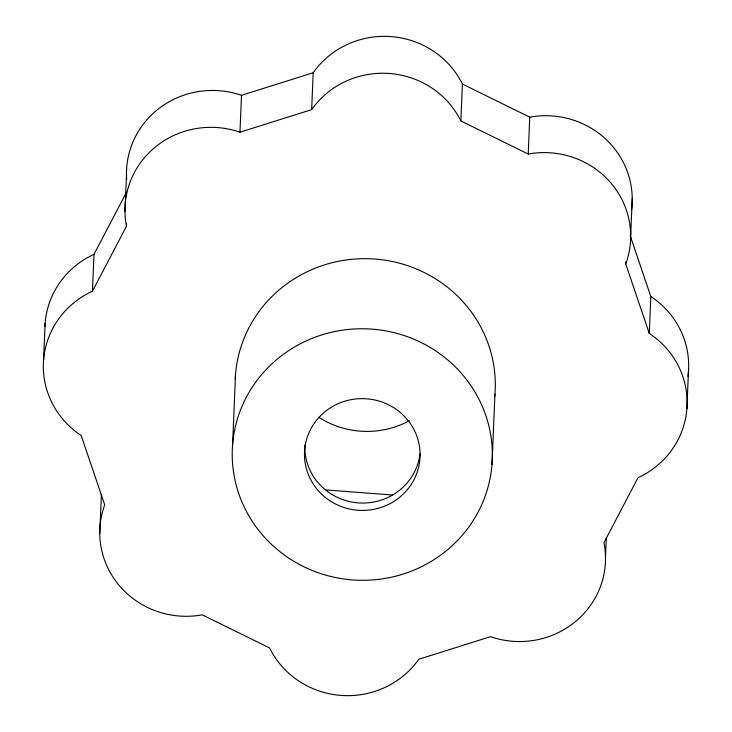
<?xml version="1.0" encoding="UTF-8"?>
<svg xmlns="http://www.w3.org/2000/svg" width="732" height="732" viewBox="0 0 732 732"><rect width="100%" height="100%" fill="white"/><g stroke="black" fill="none" stroke-linecap="round" stroke-linejoin="round"><path stroke-width="1.1" d="M688.428 371.929L686.881 408.822A86.23 83.366 2.4 0 1 638.011 477.667L603.964 542.687A86.23 83.366 2.4 0 1 575.489 621.559A86.23 83.366 2.4 0 1 490.486 636.684L418.796 659.258A86.23 83.366 2.4 0 1 340.929 695.4A86.23 83.366 2.4 0 1 269.586 647.948L202.242 614.843A86.23 83.366 2.4 0 1 120.597 587.091A86.23 83.366 2.4 0 1 104.713 504.851L81.17 435.467A86.23 83.366 2.4 0 1 43.572 360.071L45.119 323.178M43.572 360.071A86.23 83.366 2.4 0 1 92.442 291.226L93.989 254.333L126.462 192.315M99.762 533.491L101.309 496.598A86.23 83.366 2.4 0 1 101.318 494.365M124.952 211.694L126.499 174.802M92.442 291.226L126.49 226.206L126.581 223.965M126.49 226.206A86.23 83.366 2.4 0 1 154.964 147.333A86.23 83.366 2.4 0 1 239.968 132.199L241.514 95.316L313.204 72.743A86.23 83.366 2.4 0 1 391.071 36.6A86.23 83.366 2.4 0 1 462.414 84.052L529.758 117.157A86.23 83.366 2.4 0 1 631.56 209.718M232.584 444.708L235.521 374.619M239.968 132.199L311.658 109.635L313.204 72.743M686.881 408.822A86.23 83.366 2.4 0 0 649.284 333.426L625.741 264.032A86.23 83.366 2.4 0 0 609.857 181.801A86.23 83.366 2.4 0 0 528.211 154.049L460.867 120.945L462.414 84.052M491.996 464.363A130.086 125.767 2.4 0 0 305.921 341.03A130.086 125.767 2.4 0 0 288.948 558.214A130.086 125.767 2.4 0 0 491.996 464.363L494.933 394.274M528.211 154.049L529.758 117.157M605.501 557.198L606.297 538.194M625.741 264.032L625.833 261.8M630.691 235.402L632.238 198.509M649.284 333.426L650.83 296.533L630.188 235.686M325.877 489.946L392.645 495.006M126.691 179.285A86.23 83.366 2.4 0 1 241.514 95.316M311.658 109.635A86.23 83.366 2.4 0 1 389.525 73.493A86.23 83.366 2.4 0 1 460.867 120.945M44.927 326.536A86.23 83.366 2.4 0 1 93.989 254.333M650.83 296.533A86.23 83.366 2.4 0 1 687.961 376.394M409.362 420.717A86.724 83.851 2.4 0 1 318.813 417.286M235.247 379.112A130.086 125.767 2.4 0 1 373.86 258.972A130.086 125.767 2.4 0 1 494.741 396.515M420.031 453.748A57.819 55.897 2.4 0 1 358.241 502.884A57.819 55.897 2.4 0 1 304.823 445.019M329.693 500.615A57.819 55.897 2.4 0 0 419.939 458.9A57.819 55.897 2.4 0 0 337.232 404.091A57.819 55.897 2.4 0 0 329.693 500.615"/></g></svg>
